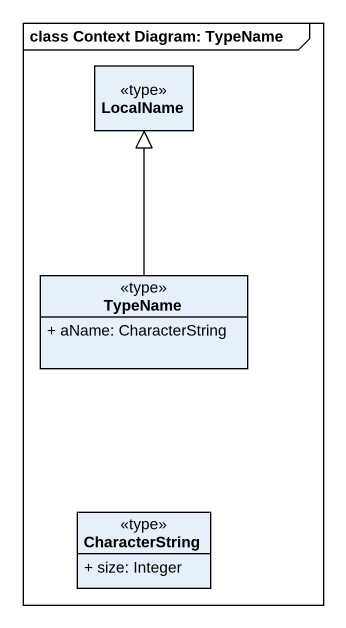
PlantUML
@startuml
mainframe class Context Diagram: TypeName
hide circle
hide empty members
skinparam classAttributeIconSize 0
class LocalName <<type>>
class TypeName <<type>> {
  + aName: CharacterString
}
class CharacterString <<type>> {
  + size: Integer
}
TypeName -up-|> LocalName
@enduml
